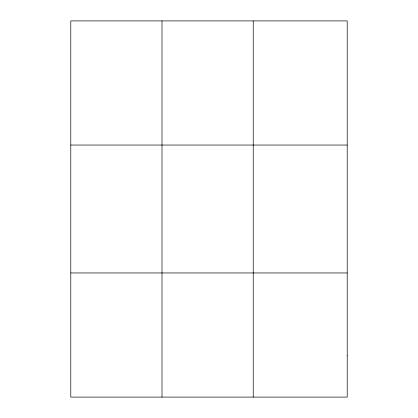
<?xml version="1.0" encoding="UTF-8"?>
<svg xmlns="http://www.w3.org/2000/svg" width="418" height="418" viewBox="0 0 418 418"><rect width="100%" height="100%" fill="white"/><g stroke="black" fill="none" stroke-linecap="round" stroke-linejoin="round"><path stroke-width="0.63" d="M162.006 20.9L162.006 397.1M253.23 20.9L253.23 397.1M70.788 145.046L347.212 145.046M70.788 272.954L347.212 272.954M347.212 355.718L347.212 397.1L70.788 397.1L70.788 20.9L347.212 20.9L347.212 355.718"/></g></svg>
